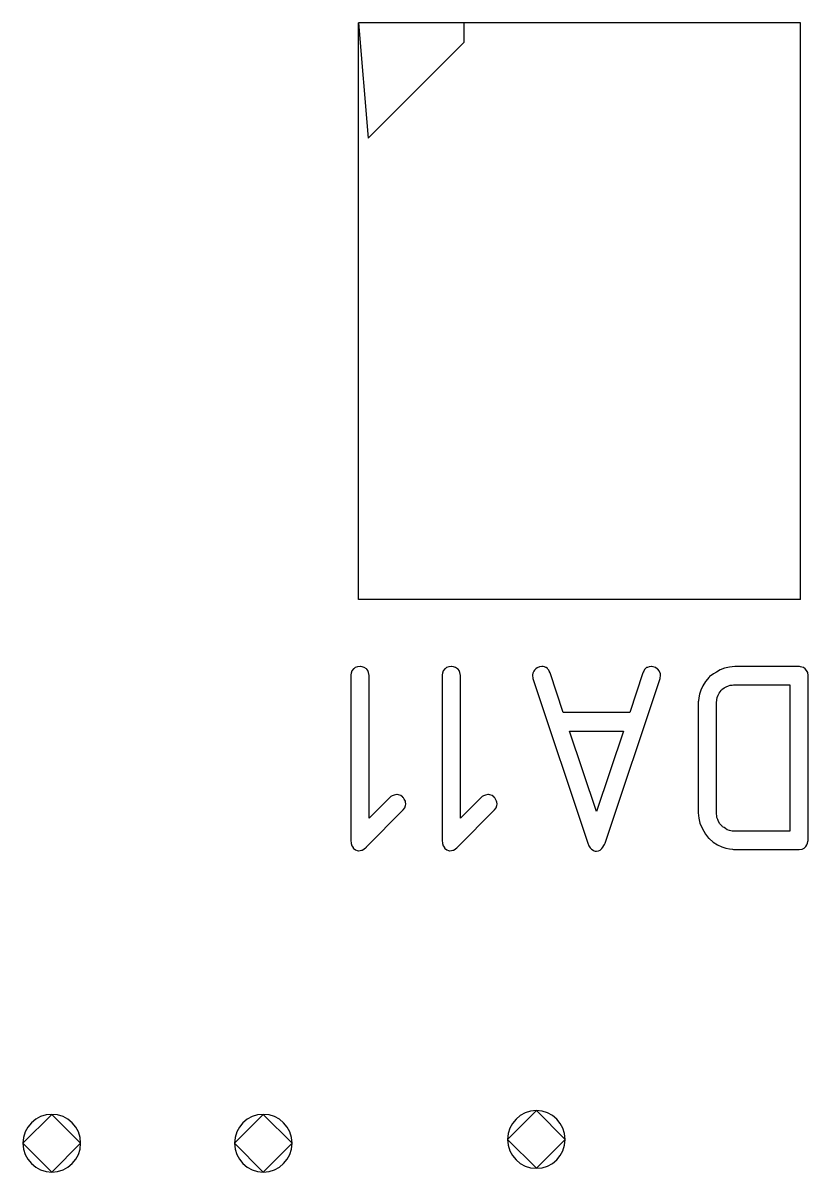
# Model space of a CAD drawing. Header units: inches. Extents: x 0 to 594, y -420 to 0.
# Drawn here: x 195.99 to 200.07, y -87.74 to -81.76 of the extents above; entities that cross this region are included whole.
import ezdxf

# ---------------------------------------------------------------- set-up
doc = ezdxf.new("R2010")
doc.units = ezdxf.units.IN
doc.header["$MEASUREMENT"] = 0

msp = doc.modelspace()

# ---------------------------------------------------------------- linework, layer by layer
at = {"color": 18, "true_color": 0x000000}
for p, q in [((200.0354, -81.7631), (197.7354, -81.7631)), ((197.7354, -84.7631), (197.7354, -81.7631)), ((198.2854, -81.7631), (197.7354, -81.7631)), ((197.7354, -81.7631), (197.7854, -82.3631)), ((198.2854, -81.8631), (198.2854, -81.7631)), ((200.0354, -84.7631), (200.0354, -81.7631)), ((197.7854, -82.3631), (198.2854, -81.8631)), ((197.7854, -82.3631), (197.7854, -82.3631)), ((200.0354, -84.7631), (197.7354, -84.7631)), ((197.702, -85.1347), (197.6977, -85.1459)), ((197.7104, -85.1234), (197.702, -85.1347)), ((197.7132, -85.122), (197.7104, -85.1234)), ((197.7189, -85.1177), (197.7132, -85.122)), ((197.7302, -85.1135), (197.7189, -85.1177)), ((197.7443, -85.1121), (197.7302, -85.1135)), ((197.7471, -85.1121), (197.7443, -85.1121)), ((197.7555, -85.1135), (197.7471, -85.1121)), ((197.7654, -85.1163), (197.7555, -85.1135)), ((197.7767, -85.1234), (197.7654, -85.1163)), ((197.7795, -85.1262), (197.7767, -85.1234)), ((197.7837, -85.1318), (197.7795, -85.1262)), ((197.788, -85.1431), (197.7837, -85.1318)), ((198.177, -85.1347), (198.1728, -85.1459)), ((198.1855, -85.1234), (198.177, -85.1347)), ((198.1883, -85.122), (198.1855, -85.1234)), ((198.194, -85.1177), (198.1883, -85.122)), ((198.2052, -85.1135), (198.194, -85.1177)), ((198.2193, -85.1121), (198.2052, -85.1135)), ((198.2221, -85.1121), (198.2193, -85.1121)), ((198.2306, -85.1135), (198.2221, -85.1121)), ((198.2405, -85.1163), (198.2306, -85.1135)), ((198.2518, -85.1234), (198.2405, -85.1163)), ((198.2546, -85.1262), (198.2518, -85.1234)), ((198.2588, -85.1318), (198.2546, -85.1262)), ((198.263, -85.1431), (198.2588, -85.1318)), ((198.6479, -85.1361), (198.6422, -85.1459)), ((198.6507, -85.1304), (198.6479, -85.1361)), ((198.6563, -85.1248), (198.6507, -85.1304)), ((198.6592, -85.1234), (198.6563, -85.1248)), ((198.6662, -85.1192), (198.6592, -85.1234)), ((198.6775, -85.1135), (198.6662, -85.1192)), ((198.6902, -85.1121), (198.6775, -85.1135)), ((198.6958, -85.1121), (198.6902, -85.1121)), ((198.7029, -85.1135), (198.6958, -85.1121)), ((198.7113, -85.1163), (198.7029, -85.1135)), ((198.7127, -85.1177), (198.7113, -85.1163)), ((198.7184, -85.122), (198.7127, -85.1177)), ((198.7212, -85.1248), (198.7184, -85.122)), ((198.7254, -85.1304), (198.7212, -85.1248)), ((198.7282, -85.1361), (198.7254, -85.1304)), ((198.7325, -85.1445), (198.7282, -85.1361)), ((199.2202, -85.1361), (199.2174, -85.1417)), ((199.2244, -85.1276), (199.2202, -85.1361)), ((199.2329, -85.1192), (199.2244, -85.1276)), ((199.2343, -85.1177), (199.2329, -85.1192)), ((199.2399, -85.1163), (199.2343, -85.1177)), ((199.2484, -85.1135), (199.2399, -85.1163)), ((199.2583, -85.1121), (199.2484, -85.1135)), ((199.2611, -85.1121), (199.2583, -85.1121)), ((199.2696, -85.1135), (199.2611, -85.1121)), ((199.2808, -85.1177), (199.2696, -85.1135)), ((199.2921, -85.1248), (199.2808, -85.1177)), ((199.2949, -85.1276), (199.2921, -85.1248)), ((199.2992, -85.1333), (199.2949, -85.1276)), ((199.3048, -85.1445), (199.2992, -85.1333)), ((199.598, -85.1403), (199.5825, -85.1502)), ((199.6177, -85.129), (199.598, -85.1403)), ((199.6403, -85.1205), (199.6177, -85.129)), ((199.6657, -85.1149), (199.6403, -85.1205)), ((199.6939, -85.1121), (199.6657, -85.1149)), ((200.0294, -85.1121), (199.6939, -85.1121)), ((200.035, -85.1135), (200.0294, -85.1121)), ((200.0421, -85.1149), (200.035, -85.1135)), ((200.0505, -85.1177), (200.0421, -85.1149)), ((200.0604, -85.1234), (200.0505, -85.1177)), ((200.0674, -85.1318), (200.0604, -85.1234)), ((200.0731, -85.1431), (200.0674, -85.1318)), ((197.6977, -85.1459), (197.6963, -85.1544)), ((197.6963, -85.1544), (197.6963, -85.1572)), ((197.6963, -85.1572), (197.6963, -85.1586)), ((197.6963, -85.1586), (197.6963, -86.0157)), ((197.7908, -85.1586), (197.788, -85.1431)), ((197.7908, -85.9015), (197.7908, -85.1586)), ((198.1728, -85.1459), (198.1714, -85.1544)), ((198.1714, -85.1544), (198.1714, -85.1572)), ((198.1714, -85.1572), (198.1714, -85.1586)), ((198.1714, -85.1586), (198.1714, -86.0157)), ((198.2658, -85.1586), (198.263, -85.1431)), ((198.2658, -85.9015), (198.2658, -85.1586)), ((198.6422, -85.1459), (198.6408, -85.1544)), ((198.6408, -85.1544), (198.6408, -85.1558)), ((198.6408, -85.1558), (198.6408, -85.1572)), ((198.6408, -85.1572), (198.6436, -85.1741)), ((198.6436, -85.1741), (198.9284, -86.0312)), ((198.8015, -85.3503), (198.7325, -85.1445)), ((199.0186, -86.0312), (199.3048, -85.1741)), ((199.216, -85.1445), (199.1469, -85.3503)), ((199.2174, -85.1417), (199.216, -85.1445)), ((199.3062, -85.1502), (199.3048, -85.1445)), ((199.3048, -85.1741), (199.3076, -85.1572)), ((199.3076, -85.1572), (199.3062, -85.1502)), ((199.5416, -85.1896), (199.5275, -85.2122)), ((199.5599, -85.1671), (199.5416, -85.1896)), ((199.5628, -85.1642), (199.5599, -85.1671)), ((199.5698, -85.1586), (199.5628, -85.1642)), ((199.5825, -85.1502), (199.5698, -85.1586)), ((200.0745, -85.1586), (200.0731, -85.1431)), ((200.0745, -86.0157), (200.0745, -85.1586)), ((199.5106, -85.2559), (199.5064, -85.2742)), ((199.5177, -85.2347), (199.5106, -85.2559)), ((199.5275, -85.2122), (199.5177, -85.2347)), ((199.6022, -85.2728), (199.6065, -85.2601)), ((199.6065, -85.2601), (199.6121, -85.2502)), ((199.6121, -85.2502), (199.6177, -85.2432)), ((199.6177, -85.2432), (199.622, -85.2361)), ((199.622, -85.2361), (199.6248, -85.2333)), ((199.6248, -85.2333), (199.6262, -85.2319)), ((199.6262, -85.2319), (199.6375, -85.2235)), ((199.6375, -85.2235), (199.6488, -85.2178)), ((199.6488, -85.2178), (199.66, -85.2122)), ((199.66, -85.2122), (199.6699, -85.2094)), ((199.6699, -85.2094), (199.6798, -85.2079)), ((199.6798, -85.2079), (199.6868, -85.2065)), ((199.6868, -85.2065), (199.98, -85.2065)), ((199.98, -85.2065), (199.98, -85.9692)), ((199.505, -85.2897), (199.5036, -85.2954)), ((199.5036, -85.2954), (199.5036, -85.2996)), ((199.5036, -85.2996), (199.5036, -85.301)), ((199.5036, -85.301), (199.5036, -85.3024)), ((199.5036, -85.3024), (199.5036, -85.8733)), ((199.5064, -85.2742), (199.505, -85.2897)), ((199.598, -85.301), (199.5994, -85.2855)), ((199.598, -85.8733), (199.598, -85.301)), ((199.5994, -85.2855), (199.6022, -85.2728)), ((199.1469, -85.3503), (198.8015, -85.3503)), ((198.834, -85.4476), (199.1145, -85.4476)), ((198.9735, -85.8663), (198.834, -85.4476)), ((198.834, -85.4476), (198.834, -85.4476)), ((199.1145, -85.4476), (198.9735, -85.8663)), ((197.9007, -85.7916), (197.7908, -85.9015)), ((197.9036, -85.7888), (197.9007, -85.7916)), ((197.9106, -85.7845), (197.9036, -85.7888)), ((197.9219, -85.7803), (197.9106, -85.7845)), ((197.9346, -85.7775), (197.9219, -85.7803)), ((197.9374, -85.7775), (197.9346, -85.7775)), ((197.9444, -85.7789), (197.9374, -85.7775)), ((197.9557, -85.7831), (197.9444, -85.7789)), ((197.967, -85.7916), (197.9557, -85.7831)), ((197.967, -85.793), (197.967, -85.7916)), ((197.9698, -85.7944), (197.967, -85.793)), ((197.974, -85.8015), (197.9698, -85.7944)), ((198.3758, -85.7916), (198.2658, -85.9015)), ((198.3786, -85.7888), (198.3758, -85.7916)), ((198.3857, -85.7845), (198.3786, -85.7888)), ((198.3969, -85.7803), (198.3857, -85.7845)), ((198.4096, -85.7775), (198.3969, -85.7803)), ((198.4125, -85.7775), (198.4096, -85.7775)), ((198.4195, -85.7789), (198.4125, -85.7775)), ((198.4308, -85.7831), (198.4195, -85.7789)), ((198.4421, -85.7916), (198.4308, -85.7831)), ((198.4421, -85.793), (198.4421, -85.7916)), ((198.4449, -85.7944), (198.4421, -85.793)), ((198.4491, -85.8015), (198.4449, -85.7944)), ((197.7781, -86.0496), (197.9684, -85.8578)), ((197.9684, -85.8578), (197.9769, -85.8466)), ((197.9797, -85.8127), (197.974, -85.8015)), ((197.9769, -85.8466), (197.9811, -85.8353)), ((197.9811, -85.8184), (197.9797, -85.8127)), ((197.9825, -85.8254), (197.9811, -85.8184)), ((197.9811, -85.8353), (197.9825, -85.8282)), ((197.9825, -85.8268), (197.9825, -85.8254)), ((197.9825, -85.8282), (197.9825, -85.8268)), ((198.2532, -86.0496), (198.4435, -85.8578)), ((198.4435, -85.8578), (198.4519, -85.8466)), ((198.4547, -85.8127), (198.4491, -85.8015)), ((198.4519, -85.8466), (198.4562, -85.8353)), ((198.4562, -85.8184), (198.4547, -85.8127)), ((198.4576, -85.8254), (198.4562, -85.8184)), ((198.4562, -85.8353), (198.4576, -85.8282)), ((198.4576, -85.8268), (198.4576, -85.8254)), ((198.4576, -85.8282), (198.4576, -85.8268)), ((199.5036, -85.8733), (199.5064, -85.9015)), ((199.5064, -85.9015), (199.512, -85.9269)), ((199.598, -85.8747), (199.598, -85.8733)), ((199.598, -85.8804), (199.598, -85.8747)), ((199.5994, -85.8874), (199.598, -85.8804)), ((199.6008, -85.8973), (199.5994, -85.8874)), ((199.6051, -85.9072), (199.6008, -85.8973)), ((199.6093, -85.9184), (199.6051, -85.9072)), ((199.6163, -85.9297), (199.6093, -85.9184)), ((199.512, -85.9269), (199.5219, -85.9495)), ((199.5219, -85.9495), (199.5318, -85.9692)), ((199.5318, -85.9692), (199.5416, -85.9847)), ((199.6262, -85.941), (199.6163, -85.9297)), ((199.6276, -85.9424), (199.6262, -85.941)), ((199.6304, -85.9452), (199.6276, -85.9424)), ((199.6375, -85.9495), (199.6304, -85.9452)), ((199.6445, -85.9551), (199.6375, -85.9495)), ((199.6544, -85.9607), (199.6445, -85.9551)), ((199.6657, -85.965), (199.6544, -85.9607)), ((199.6798, -85.9678), (199.6657, -85.965)), ((199.6939, -85.9692), (199.6798, -85.9678)), ((199.6798, -85.9678), (199.6798, -85.9678)), ((199.98, -85.9692), (199.6939, -85.9692)), ((197.6963, -86.0157), (197.6977, -86.0326)), ((197.6977, -86.0326), (197.702, -86.0453)), ((198.1714, -86.0157), (198.1728, -86.0326)), ((198.1728, -86.0326), (198.177, -86.0453)), ((198.9284, -86.0312), (198.934, -86.0453)), ((199.0158, -86.0383), (199.0172, -86.0326)), ((199.0172, -86.0326), (199.0186, -86.0312)), ((199.5416, -85.9847), (199.5515, -85.9974)), ((199.5515, -85.9974), (199.5571, -86.0044)), ((199.5571, -86.0044), (199.5599, -86.0072)), ((199.5599, -86.0072), (199.5811, -86.0256)), ((199.5811, -86.0256), (199.6036, -86.0397)), ((200.0689, -86.0397), (200.0717, -86.0312)), ((200.0717, -86.0312), (200.0731, -86.0228)), ((200.0731, -86.0228), (200.0745, -86.0171)), ((200.0745, -86.0171), (200.0745, -86.0157)), ((197.702, -86.0453), (197.7076, -86.0538)), ((197.7076, -86.0538), (197.709, -86.0566)), ((197.709, -86.0566), (197.7203, -86.0651)), ((197.7203, -86.0651), (197.7287, -86.0693)), ((197.7287, -86.0693), (197.7344, -86.0707)), ((197.7344, -86.0707), (197.7358, -86.0707)), ((197.7344, -86.0707), (197.7344, -86.0707)), ((197.7358, -86.0707), (197.7443, -86.0693)), ((197.7443, -86.0693), (197.7513, -86.0679)), ((197.7513, -86.0679), (197.7569, -86.0665)), ((197.7569, -86.0665), (197.7584, -86.0651)), ((197.7584, -86.0651), (197.7654, -86.0608)), ((197.7654, -86.0608), (197.7724, -86.0552)), ((197.7724, -86.0552), (197.7767, -86.051)), ((197.7767, -86.051), (197.7781, -86.0496)), ((198.177, -86.0453), (198.1827, -86.0538)), ((198.1827, -86.0538), (198.1841, -86.0566)), ((198.1841, -86.0566), (198.1954, -86.0651)), ((198.1954, -86.0651), (198.2038, -86.0693)), ((198.2038, -86.0693), (198.2095, -86.0707)), ((198.2095, -86.0707), (198.2109, -86.0707)), ((198.2095, -86.0707), (198.2095, -86.0707)), ((198.2109, -86.0707), (198.2193, -86.0693)), ((198.2193, -86.0693), (198.2264, -86.0679)), ((198.2264, -86.0679), (198.232, -86.0665)), ((198.232, -86.0665), (198.2334, -86.0651)), ((198.2334, -86.0651), (198.2405, -86.0608)), ((198.2405, -86.0608), (198.2475, -86.0552)), ((198.2475, -86.0552), (198.2518, -86.051)), ((198.2518, -86.051), (198.2532, -86.0496)), ((198.934, -86.0453), (198.9411, -86.0552)), ((198.9411, -86.0552), (198.9481, -86.0622)), ((198.9481, -86.0622), (198.9566, -86.0665)), ((198.9566, -86.0665), (198.9622, -86.0707)), ((198.9622, -86.0707), (198.9679, -86.0721)), ((198.9679, -86.0721), (198.9735, -86.0721)), ((198.9679, -86.0721), (198.9679, -86.0721)), ((198.9735, -86.0721), (198.9848, -86.0707)), ((198.9848, -86.0707), (198.9932, -86.0665)), ((198.9932, -86.0665), (199.0017, -86.0594)), ((199.0017, -86.0594), (199.0073, -86.0524)), ((199.0073, -86.0524), (199.013, -86.0439)), ((199.013, -86.0439), (199.0158, -86.0383)), ((199.6036, -86.0397), (199.6262, -86.0495)), ((199.6262, -86.0495), (199.6474, -86.0566)), ((199.6474, -86.0566), (199.6657, -86.0608)), ((199.6657, -86.0608), (199.6812, -86.0622)), ((199.6812, -86.0622), (199.6868, -86.0636)), ((199.6868, -86.0636), (200.028, -86.0636)), ((199.6868, -86.0636), (199.6868, -86.0636)), ((200.028, -86.0636), (200.0435, -86.0622)), ((200.0435, -86.0622), (200.0548, -86.0566)), ((200.0548, -86.0566), (200.0632, -86.0481)), ((200.0632, -86.0481), (200.0689, -86.0397)), ((196.1404, -87.4421), (195.9904, -87.5921)), ((196.2904, -87.5921), (196.1404, -87.4421)), ((197.2404, -87.4421), (197.0904, -87.5921)), ((197.3904, -87.5921), (197.2404, -87.4421)), ((198.6614, -87.4227), (198.5114, -87.5727)), ((198.8114, -87.5727), (198.6614, -87.4227)), ((195.9904, -87.5921), (196.1404, -87.7421)), ((196.1404, -87.7421), (196.2904, -87.5921)), ((197.0904, -87.5921), (197.2404, -87.7421)), ((197.2404, -87.7421), (197.3904, -87.5921)), ((198.5114, -87.5727), (198.6614, -87.7227)), ((198.6614, -87.7227), (198.8114, -87.5727))]:
    msp.add_line(p, q, dxfattribs=at)
for centre, start, end in [((196.1404, -87.5921), 90, 180), ((196.1404, -87.5921), 0, 90), ((197.2404, -87.5921), 90, 180), ((197.2404, -87.5921), 0, 90), ((198.6614, -87.5727), 90, 180), ((198.6614, -87.5727), 0, 90), ((196.1404, -87.5921), 180, 270), ((196.1404, -87.5921), 270, 360), ((197.2404, -87.5921), 180, 270), ((197.2404, -87.5921), 270, 360), ((198.6614, -87.5727), 180, 270), ((198.6614, -87.5727), 270, 360)]:
    msp.add_arc(centre, 0.15, start, end, dxfattribs=at)

doc.saveas('drawing.dxf')
